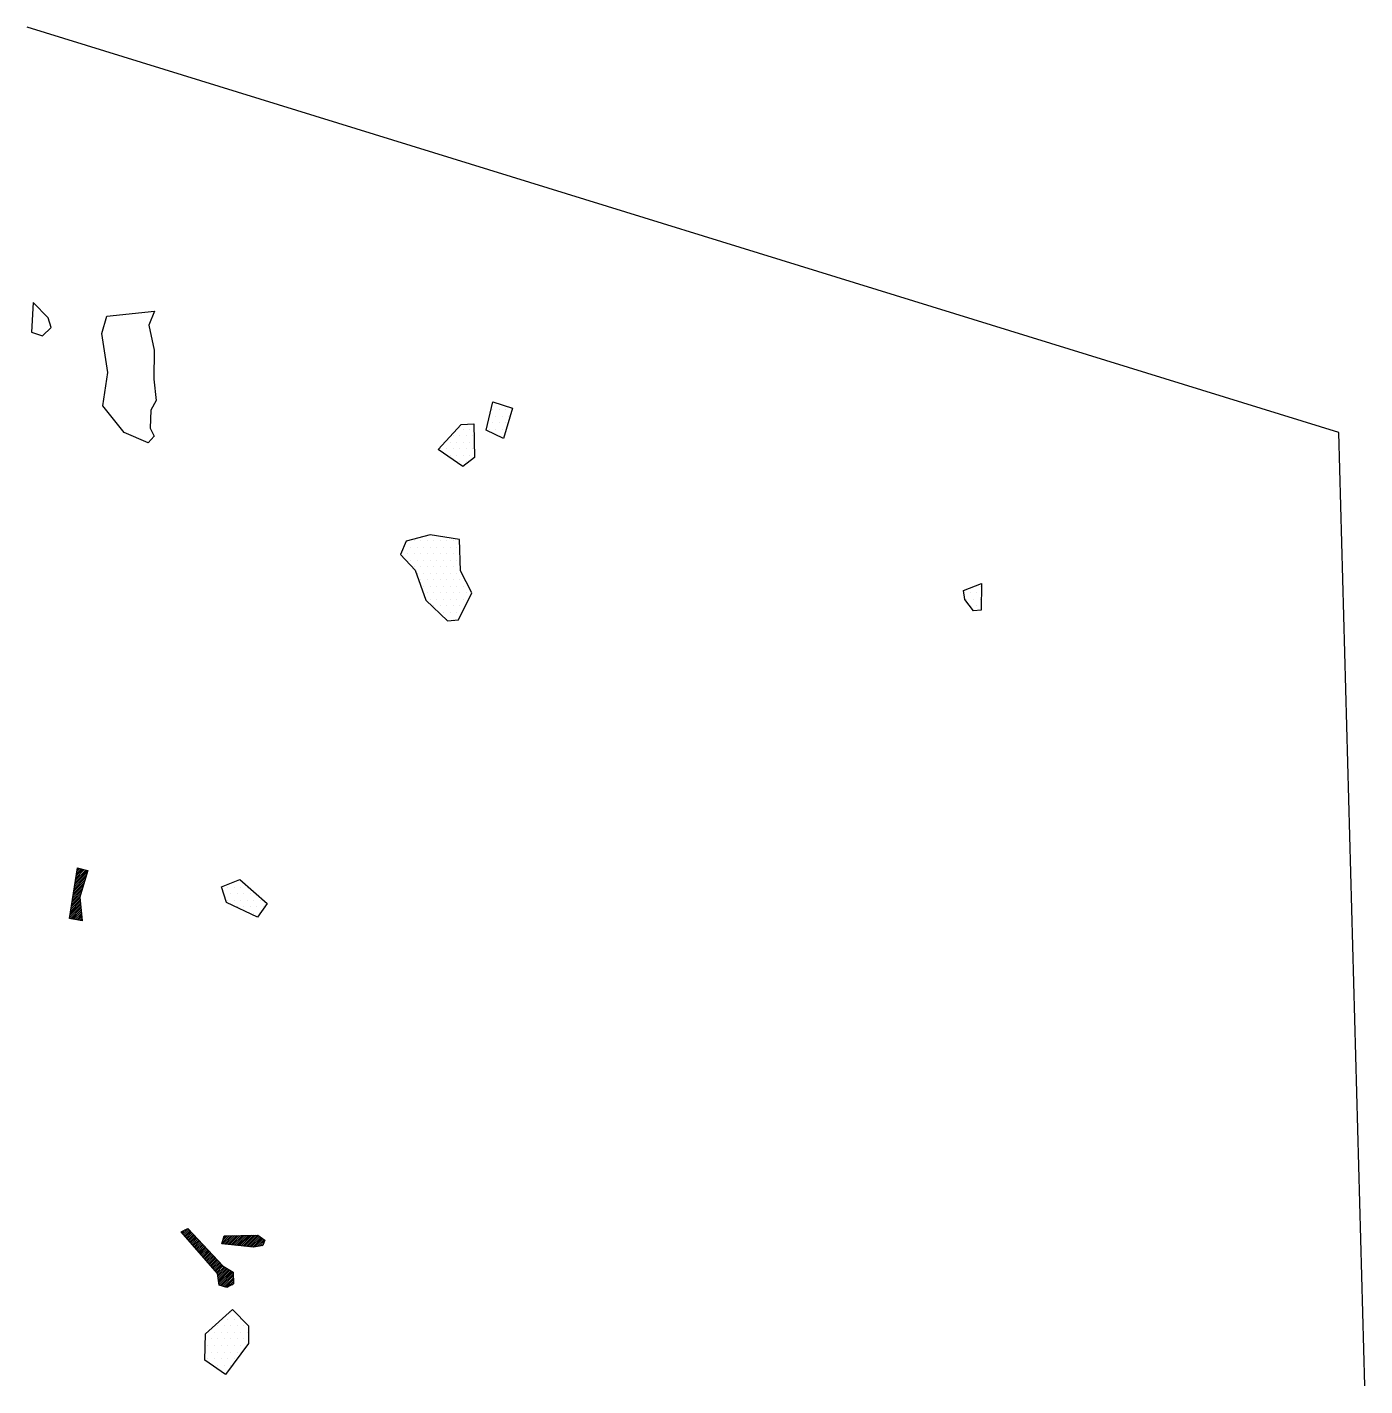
# Model space of a CAD drawing. Header units: metres. Extents: x 6.49 to 9.05, y -22.2 to -19.61.
import ezdxf

# ---------------------------------------------------------------- set-up
doc = ezdxf.new("R2010")
doc.units = ezdxf.units.M
doc.header["$LTSCALE"] = 25
doc.header["$MEASUREMENT"] = 0
doc.linetypes.add('STRICHPUNKTX2', pattern=[2, 1, -0.5, 0, -0.5])
doc.layers.get('0').update_dxf_attribs({"linetype": 'CONTINUOUS'})
for name, color, linetype in [('GRABUNGSGRENZE', 3, 'STRICHPUNKTX2'), ('KNOCHEN', 2, 'CONTINUOUS'), ('KNOCHENSCHRAFF', 2, 'CONTINUOUS'), ('STEINE', 4, 'CONTINUOUS'), ('STEINESCHRAFF', 4, 'CONTINUOUS')]:
    doc.layers.add(name, color=color, linetype=linetype)

# ---------------------------------------------------------------- blocks, each defined once
blk = doc.blocks.new('*X1')
at = {"color": 0}
for p, q in [((658.34, -2124.48), (660.69, -2122.12)), ((658.41, -2124.06), (660.69, -2121.78)), ((658.48, -2123.64), (660.41, -2121.7)), ((658.54, -2123.22), (660.14, -2121.62)), ((658.61, -2122.79), (659.86, -2121.54)), ((658.68, -2122.37), (659.59, -2121.47)), ((658.74, -2121.95), (659.31, -2121.39)), ((658.81, -2121.53), (659.04, -2121.31)), ((657.94, -2127), (659.78, -2125.16)), ((658.01, -2126.58), (659.94, -2124.65)), ((658.07, -2126.16), (660.09, -2124.15)), ((658.14, -2125.74), (660.24, -2123.64)), ((658.21, -2125.32), (660.39, -2123.13)), ((658.27, -2124.9), (660.54, -2122.63)), ((657.54, -2129.53), (659.36, -2127.71)), ((657.6, -2129.11), (659.33, -2127.38)), ((657.67, -2128.68), (659.3, -2127.06)), ((657.74, -2128.26), (659.33, -2126.67)), ((657.8, -2127.84), (659.48, -2126.17)), ((657.87, -2127.42), (659.63, -2125.66)), ((657.33, -2130.79), (659.45, -2128.68)), ((657.4, -2130.37), (659.42, -2128.35)), ((657.47, -2129.95), (659.39, -2128.03)), ((657.48, -2131), (659.48, -2129)), ((657.78, -2131.05), (659.51, -2129.32)), ((658.08, -2131.1), (659.54, -2129.65)), ((658.38, -2131.15), (659.57, -2129.97)), ((658.69, -2131.2), (659.6, -2130.29)), ((658.99, -2131.25), (659.63, -2130.62)), ((659.29, -2131.3), (659.66, -2130.94)), ((659.6, -2131.35), (659.69, -2131.26)), ((678.81, -2190.98), (679.36, -2190.43)), ((678.98, -2191.17), (679.94, -2190.2)), ((679.14, -2191.36), (680.11, -2190.39)), ((679.31, -2191.55), (680.28, -2190.57)), ((679.47, -2191.74), (680.46, -2190.75)), ((679.63, -2191.93), (680.63, -2190.93)), ((679.8, -2192.12), (680.8, -2191.11)), ((679.96, -2192.31), (680.97, -2191.3)), ((680.13, -2192.5), (681.14, -2191.48)), ((680.29, -2192.69), (681.31, -2191.66)), ((680.45, -2192.87), (681.49, -2191.84)), ((680.62, -2193.06), (681.66, -2192.03)), ((680.78, -2193.25), (681.83, -2192.21)), ((680.95, -2193.44), (682, -2192.39)), ((681.11, -2193.63), (682.17, -2192.57)), ((686.46, -2192.88), (687.81, -2191.53)), ((686.6, -2193.1), (688.17, -2191.53)), ((686.61, -2192.37), (687.45, -2191.54)), ((686.76, -2191.87), (687.09, -2191.55)), ((686.92, -2193.13), (688.53, -2191.52)), ((687.24, -2193.16), (688.89, -2191.51)), ((687.55, -2193.2), (689.25, -2191.51)), ((687.87, -2193.23), (689.61, -2191.5)), ((688.19, -2193.27), (689.97, -2191.49)), ((688.51, -2193.3), (690.33, -2191.49)), ((688.83, -2193.33), (690.69, -2191.48)), ((689.15, -2193.37), (691.05, -2191.47)), ((689.47, -2193.4), (691.41, -2191.47)), ((689.79, -2193.43), (691.77, -2191.46)), ((690.11, -2193.47), (692.13, -2191.45)), ((690.43, -2193.5), (692.49, -2191.45)), ((690.75, -2193.54), (692.85, -2191.44)), ((691.07, -2193.57), (693.21, -2191.43)), ((691.39, -2193.6), (693.44, -2191.56)), ((691.71, -2193.64), (693.65, -2191.7)), ((692.03, -2193.67), (693.86, -2191.85)), ((692.35, -2193.7), (694.06, -2191.99)), ((692.73, -2193.68), (694.27, -2192.14)), ((693.16, -2193.6), (694.48, -2192.28)), ((693.59, -2193.53), (694.58, -2192.54)), ((681.27, -2193.82), (682.34, -2192.75)), ((681.44, -2194.01), (682.51, -2192.94)), ((681.6, -2194.2), (682.69, -2193.12)), ((681.76, -2194.39), (682.86, -2193.3)), ((681.93, -2194.58), (683.03, -2193.48)), ((682.09, -2194.77), (683.2, -2193.66)), ((682.26, -2194.96), (683.37, -2193.85)), ((682.42, -2195.15), (683.54, -2194.03)), ((682.58, -2195.34), (683.71, -2194.21)), ((682.75, -2195.53), (683.89, -2194.39)), ((682.91, -2195.72), (684.06, -2194.57)), ((683.08, -2195.91), (684.23, -2194.76)), ((683.24, -2196.1), (684.4, -2194.94)), ((683.4, -2196.29), (684.57, -2195.12)), ((694.02, -2193.45), (694.35, -2193.12)), ((683.57, -2196.48), (684.74, -2195.3)), ((683.73, -2196.67), (684.91, -2195.48)), ((683.9, -2196.86), (685.09, -2195.67)), ((684.06, -2197.05), (685.26, -2195.85)), ((684.22, -2197.24), (685.43, -2196.03)), ((684.39, -2197.43), (685.6, -2196.21)), ((684.55, -2197.62), (685.77, -2196.4)), ((684.72, -2197.81), (685.94, -2196.58)), ((684.88, -2197.99), (686.11, -2196.76)), ((685.04, -2198.18), (686.29, -2196.94)), ((685.21, -2198.37), (686.46, -2197.12)), ((685.37, -2198.56), (686.63, -2197.31)), ((685.54, -2198.75), (686.84, -2197.45)), ((685.6, -2199.04), (687.06, -2197.58)), ((685.65, -2199.35), (687.28, -2197.72)), ((685.7, -2199.65), (687.5, -2197.85)), ((685.75, -2199.95), (687.72, -2197.98)), ((685.8, -2200.26), (687.94, -2198.11)), ((685.85, -2200.56), (688.16, -2198.25)), ((685.9, -2200.86), (688.38, -2198.38)), ((686.1, -2201.02), (688.6, -2198.51)), ((686.37, -2201.1), (688.6, -2198.87)), ((686.64, -2201.18), (688.6, -2199.22)), ((686.91, -2201.27), (688.61, -2199.57)), ((687.18, -2201.35), (688.61, -2199.92)), ((687.57, -2201.31), (688.61, -2200.28)), ((688.35, -2200.89), (688.61, -2200.63))]:
    blk.add_line(p, q, dxfattribs=at)
blk = doc.blocks.new('*X2')
at = {"color": 0}
for p, q in [((738.125, -2033.75), (738.125, -2033.75)), ((738.75, -2032.5), (738.75, -2032.5)), ((739.375, -2033.75), (739.375, -2033.75)), ((740.625, -2033.75), (740.625, -2033.75)), ((738.125, -2036.25), (738.125, -2036.25)), ((738.75, -2035), (738.75, -2035)), ((739.375, -2036.25), (739.375, -2036.25)), ((740, -2035), (740, -2035)), ((740.625, -2036.25), (740.625, -2036.25)), ((741.25, -2035), (741.25, -2035)), ((730.625, -2038.75), (730.625, -2038.75)), ((731.875, -2038.75), (731.875, -2038.75)), ((732.5, -2037.5), (732.5, -2037.5)), ((733.125, -2038.75), (733.125, -2038.75)), ((733.75, -2037.5), (733.75, -2037.5)), ((734.375, -2038.75), (734.375, -2038.75)), ((737.5, -2037.5), (737.5, -2037.5)), ((738.75, -2037.5), (738.75, -2037.5)), ((739.375, -2038.75), (739.375, -2038.75)), ((740, -2037.5), (740, -2037.5)), ((728.125, -2041.25), (728.125, -2041.25)), ((729.375, -2041.25), (729.375, -2041.25)), ((730, -2040), (730, -2040)), ((730.625, -2041.25), (730.625, -2041.25)), ((731.25, -2040), (731.25, -2040)), ((731.875, -2041.25), (731.875, -2041.25)), ((732.5, -2040), (732.5, -2040)), ((733.125, -2041.25), (733.125, -2041.25)), ((733.75, -2040), (733.75, -2040)), ((734.375, -2041.25), (734.375, -2041.25)), ((730, -2042.5), (730, -2042.5)), ((731.25, -2042.5), (731.25, -2042.5)), ((731.875, -2043.75), (731.875, -2043.75)), ((732.5, -2042.5), (732.5, -2042.5)), ((733.125, -2043.75), (733.125, -2043.75)), ((733.75, -2042.5), (733.75, -2042.5)), ((721.25, -2060), (721.25, -2060)), ((722.5, -2060), (722.5, -2060)), ((723.125, -2058.75), (723.125, -2058.75)), ((723.75, -2060), (723.75, -2060)), ((724.375, -2058.75), (724.375, -2058.75)), ((725, -2060), (725, -2060)), ((725.625, -2058.75), (725.625, -2058.75)), ((726.25, -2060), (726.25, -2060)), ((726.875, -2058.75), (726.875, -2058.75)), ((727.5, -2060), (727.5, -2060)), ((728.125, -2058.75), (728.125, -2058.75)), ((728.75, -2060), (728.75, -2060)), ((729.375, -2058.75), (729.375, -2058.75)), ((730, -2060), (730, -2060)), ((730.625, -2058.75), (730.625, -2058.75)), ((731.25, -2060), (731.25, -2060)), ((720.625, -2061.25), (720.625, -2061.25)), ((721.875, -2061.25), (721.875, -2061.25)), ((722.5, -2062.5), (722.5, -2062.5)), ((723.125, -2061.25), (723.125, -2061.25)), ((723.75, -2062.5), (723.75, -2062.5)), ((724.375, -2061.25), (724.375, -2061.25)), ((725, -2062.5), (725, -2062.5)), ((725.625, -2061.25), (725.625, -2061.25)), ((726.25, -2062.5), (726.25, -2062.5)), ((726.875, -2061.25), (726.875, -2061.25)), ((727.5, -2062.5), (727.5, -2062.5)), ((728.125, -2061.25), (728.125, -2061.25)), ((728.75, -2062.5), (728.75, -2062.5)), ((729.375, -2061.25), (729.375, -2061.25)), ((730, -2062.5), (730, -2062.5)), ((730.625, -2061.25), (730.625, -2061.25)), ((731.25, -2062.5), (731.25, -2062.5)), ((731.875, -2061.25), (731.875, -2061.25)), ((723.125, -2063.75), (723.125, -2063.75)), ((723.75, -2065), (723.75, -2065)), ((724.375, -2063.75), (724.375, -2063.75)), ((725, -2065), (725, -2065)), ((725.625, -2063.75), (725.625, -2063.75)), ((726.25, -2065), (726.25, -2065)), ((726.875, -2063.75), (726.875, -2063.75)), ((727.5, -2065), (727.5, -2065)), ((728.125, -2063.75), (728.125, -2063.75)), ((728.75, -2065), (728.75, -2065)), ((729.375, -2063.75), (729.375, -2063.75)), ((730, -2065), (730, -2065)), ((730.625, -2063.75), (730.625, -2063.75)), ((731.25, -2065), (731.25, -2065)), ((731.875, -2063.75), (731.875, -2063.75)), ((724.375, -2066.25), (724.375, -2066.25)), ((725, -2067.5), (725, -2067.5)), ((725.625, -2066.25), (725.625, -2066.25)), ((726.25, -2067.5), (726.25, -2067.5)), ((726.875, -2066.25), (726.875, -2066.25)), ((727.5, -2067.5), (727.5, -2067.5)), ((728.125, -2066.25), (728.125, -2066.25)), ((728.75, -2067.5), (728.75, -2067.5)), ((729.375, -2066.25), (729.375, -2066.25)), ((730, -2067.5), (730, -2067.5)), ((730.625, -2066.25), (730.625, -2066.25)), ((731.25, -2067.5), (731.25, -2067.5)), ((731.875, -2066.25), (731.875, -2066.25)), ((732.5, -2067.5), (732.5, -2067.5)), ((831.25, -2067.5), (831.25, -2067.5)), ((725.625, -2068.75), (725.625, -2068.75)), ((726.25, -2070), (726.25, -2070)), ((726.875, -2068.75), (726.875, -2068.75)), ((727.5, -2070), (727.5, -2070)), ((728.125, -2068.75), (728.125, -2068.75)), ((728.75, -2070), (728.75, -2070)), ((729.375, -2068.75), (729.375, -2068.75)), ((730, -2070), (730, -2070)), ((730.625, -2068.75), (730.625, -2068.75)), ((731.25, -2070), (731.25, -2070)), ((731.875, -2068.75), (731.875, -2068.75)), ((732.5, -2070), (732.5, -2070)), ((733.125, -2068.75), (733.125, -2068.75)), ((828.75, -2070), (828.75, -2070)), ((829.375, -2068.75), (829.375, -2068.75)), ((830, -2070), (830, -2070)), ((830.625, -2068.75), (830.625, -2068.75)), ((831.25, -2070), (831.25, -2070)), ((726.875, -2071.25), (726.875, -2071.25)), ((728.125, -2071.25), (728.125, -2071.25)), ((728.75, -2072.5), (728.75, -2072.5)), ((729.375, -2071.25), (729.375, -2071.25)), ((730, -2072.5), (730, -2072.5)), ((730.625, -2071.25), (730.625, -2071.25)), ((731.25, -2072.5), (731.25, -2072.5)), ((731.875, -2071.25), (731.875, -2071.25)), ((829.375, -2071.25), (829.375, -2071.25)), ((830.625, -2071.25), (830.625, -2071.25)), ((729.375, -2073.75), (729.375, -2073.75)), ((730.625, -2073.75), (730.625, -2073.75)), ((687.5, -2125), (687.5, -2125)), ((688.75, -2125), (688.75, -2125)), ((689.375, -2123.75), (689.375, -2123.75)), ((690, -2125), (690, -2125)), ((691.25, -2125), (691.25, -2125)), ((686.875, -2126.25), (686.875, -2126.25)), ((687.5, -2127.5), (687.5, -2127.5)), ((688.125, -2126.25), (688.125, -2126.25)), ((688.75, -2127.5), (688.75, -2127.5)), ((689.375, -2126.25), (689.375, -2126.25)), ((690, -2127.5), (690, -2127.5)), ((690.625, -2126.25), (690.625, -2126.25)), ((691.25, -2127.5), (691.25, -2127.5)), ((691.875, -2126.25), (691.875, -2126.25)), ((692.5, -2127.5), (692.5, -2127.5)), ((693.75, -2127.5), (693.75, -2127.5)), ((689.375, -2128.75), (689.375, -2128.75)), ((690.625, -2128.75), (690.625, -2128.75)), ((691.875, -2128.75), (691.875, -2128.75)), ((692.5, -2130), (692.5, -2130)), ((693.125, -2128.75), (693.125, -2128.75)), ((694.375, -2128.75), (694.375, -2128.75)), ((687.5, -2207.5), (687.5, -2207.5)), ((688.125, -2206.25), (688.125, -2206.25)), ((688.75, -2207.5), (688.75, -2207.5)), ((690, -2207.5), (690, -2207.5)), ((683.75, -2210), (683.75, -2210)), ((685, -2210), (685, -2210)), ((685.625, -2208.75), (685.625, -2208.75)), ((686.25, -2210), (686.25, -2210)), ((686.875, -2208.75), (686.875, -2208.75)), ((687.5, -2210), (687.5, -2210)), ((688.125, -2208.75), (688.125, -2208.75)), ((688.75, -2210), (688.75, -2210)), ((689.375, -2208.75), (689.375, -2208.75)), ((690, -2210), (690, -2210)), ((690.625, -2208.75), (690.625, -2208.75)), ((691.25, -2210), (691.25, -2210)), ((683.75, -2212.5), (683.75, -2212.5)), ((684.375, -2211.25), (684.375, -2211.25)), ((685, -2212.5), (685, -2212.5)), ((685.625, -2211.25), (685.625, -2211.25)), ((686.25, -2212.5), (686.25, -2212.5)), ((686.875, -2211.25), (686.875, -2211.25)), ((687.5, -2212.5), (687.5, -2212.5)), ((688.125, -2211.25), (688.125, -2211.25)), ((688.75, -2212.5), (688.75, -2212.5)), ((689.375, -2211.25), (689.375, -2211.25)), ((690, -2212.5), (690, -2212.5)), ((690.625, -2211.25), (690.625, -2211.25)), ((683.75, -2215), (683.75, -2215)), ((684.375, -2213.75), (684.375, -2213.75)), ((685, -2215), (685, -2215)), ((685.625, -2213.75), (685.625, -2213.75)), ((686.25, -2215), (686.25, -2215)), ((686.875, -2213.75), (686.875, -2213.75)), ((687.5, -2215), (687.5, -2215)), ((688.125, -2213.75), (688.125, -2213.75)), ((688.75, -2215), (688.75, -2215)), ((689.375, -2213.75), (689.375, -2213.75)), ((685.625, -2216.25), (685.625, -2216.25)), ((686.875, -2216.25), (686.875, -2216.25)), ((688.125, -2216.25), (688.125, -2216.25))]:
    blk.add_line(p, q, dxfattribs=at)

msp = doc.modelspace()

# ---------------------------------------------------------------- linework, layer by layer
at = {"layer": 'GRABUNGSGRENZE', "flags": 128}
msp.add_lwpolyline([(9.0475, -22.202), (8.9979, -20.3814), (6.4922, -19.6071)], dxfattribs=at)
at = {"layer": 'KNOCHEN'}
for points in [[(6.573, -21.3097), (6.5886, -21.2126), (6.6079, -21.2181), (6.5928, -21.2685), (6.597, -21.3137), (6.573, -21.3097)], [(6.8739, -22.0141), (6.8591, -22.0096), (6.8555, -21.9877), (6.7867, -21.9081), (6.7989, -21.9014), (6.8667, -21.9735), (6.886, -21.9851), (6.8861, -22.0075), (6.8739, -22.0141)], [(6.864, -21.9308), (6.8686, -21.9155), (6.9326, -21.9143), (6.9464, -21.9239), (6.9423, -21.9341), (6.9251, -21.9372), (6.864, -21.9308)]]:
    msp.add_lwpolyline(points, dxfattribs=at)
at = {"layer": 'STEINE'}
for points in [[(6.5004, -20.1898), (6.5218, -20.1969), (6.538, -20.1805), (6.5324, -20.1623), (6.5038, -20.1328), (6.5004, -20.1898)], [(6.7232, -20.4012), (6.6778, -20.381), (6.637, -20.3303), (6.646, -20.2667), (6.6346, -20.192), (6.6442, -20.1594), (6.7357, -20.1495), (6.7246, -20.1765), (6.7349, -20.2243), (6.7345, -20.2792), (6.7387, -20.3203), (6.7286, -20.3387), (6.7271, -20.3732), (6.7348, -20.3885), (6.7232, -20.4012)], [(7.3688, -20.3766), (7.3819, -20.3227), (7.4195, -20.3348), (7.4024, -20.3928), (7.3688, -20.3766)], [(7.3243, -20.4459), (7.2774, -20.4135), (7.321, -20.3661), (7.3454, -20.365), (7.3466, -20.429), (7.3243, -20.4459)], [(7.318, -20.5857), (7.2621, -20.5767), (7.2163, -20.5885), (7.2052, -20.614), (7.2333, -20.6444), (7.2538, -20.7013), (7.295, -20.7409), (7.3159, -20.7393), (7.3417, -20.6873), (7.3197, -20.6452), (7.318, -20.5857)], [(8.2834, -20.7001), (8.2808, -20.6828), (8.3153, -20.6695), (8.3144, -20.7208), (8.3002, -20.7219), (8.2834, -20.7001)], [(6.9325, -21.3067), (6.873, -21.2789), (6.8632, -21.2489), (6.8983, -21.2351), (6.9507, -21.2807), (6.9325, -21.3067)], [(6.8708, -22.1804), (6.8316, -22.153), (6.833, -22.1027), (6.8842, -22.0563), (6.9148, -22.0872), (6.9149, -22.1213), (6.8708, -22.1804)]]:
    msp.add_lwpolyline(points, dxfattribs=at)

# ---------------------------------------------------------------- block references
at = {"layer": 'KNOCHENSCHRAFF', "xscale": 0.01, "yscale": 0.01, "zscale": 0.01}
msp.add_blockref('*X1', (0, 0), dxfattribs=at)
at = {"layer": 'STEINESCHRAFF', "xscale": 0.01, "yscale": 0.01, "zscale": 0.01}
msp.add_blockref('*X2', (0, 0), dxfattribs=at)

doc.saveas('drawing.dxf')
